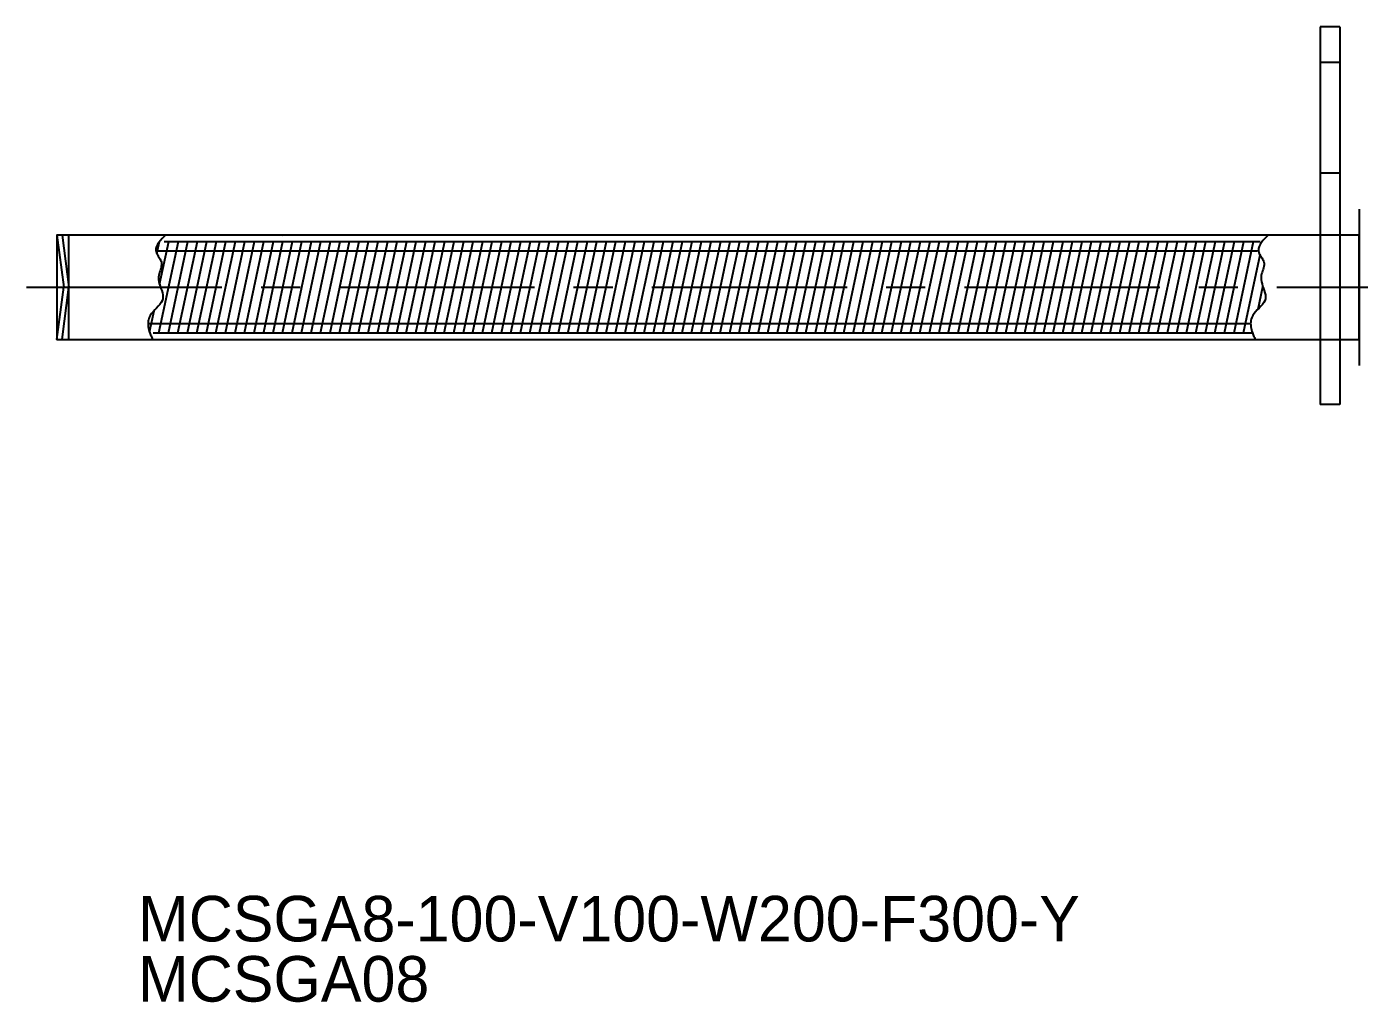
# Model space of a CAD drawing. Extents: x 54 to 435, y 204 to 284.
# Drawn here: x 53.9 to 156.2, y 203.6 to 278.5 of the extents above; entities that cross this region are included whole.
import ezdxf

# ---------------------------------------------------------------- set-up
doc = ezdxf.new("R2010")
doc.units = 0
doc.header["$LTSCALE"] = 12
doc.linetypes.add('CENTER', pattern=[2, 1.25, -0.25, 0.25, -0.25])
doc.linetypes.add('DASHED', pattern=[0.75, 0.5, -0.25])
doc.layers.get('0').update_dxf_attribs({"linetype": 'CONTINUOUS'})
doc.layers.add('CENTER', color=1, linetype='CENTER')

msp = doc.modelspace()

# ---------------------------------------------------------------- linework, layer by layer
at = {"color": 7, "linetype": 'CONTINUOUS'}
for p, q in [((153.22, 278.54), (153.22, 249.54)), ((154.72, 278.54), (153.22, 278.54)), ((154.72, 278.54), (154.72, 249.54)), ((156.22, 264.54), (156.22, 252.54)), ((56.22, 262.54), (56.75, 258.54)), ((56.63, 262.54), (57.15, 258.54)), ((57.15, 254.54), (57.15, 262.54)), ((56.22, 254.54), (56.75, 258.54)), ((56.63, 254.54), (57.15, 258.54)), ((154.72, 249.54), (153.22, 249.54))]:
    msp.add_line(p, q, dxfattribs=at)
at = {"color": 3, "linetype": 'DASHED'}
for p, q in [((154.72, 275.79), (153.22, 275.79)), ((154.72, 267.29), (153.22, 267.29))]:
    msp.add_line(p, q, dxfattribs=at)
at = {"color": 3, "linetype": 'CONTINUOUS'}
for p, q in [((63.89, 261.13), (64.09, 262.05)), ((64.05, 255.05), (65.55, 262.05)), ((64.11, 258.74), (64.82, 262.05)), ((64.47, 262.05), (148.6, 262.05)), ((64.78, 255.05), (66.28, 262.05)), ((65.51, 255.05), (67.01, 262.05)), ((66.24, 255.05), (67.74, 262.05)), ((66.97, 255.05), (68.47, 262.05)), ((67.71, 255.05), (69.2, 262.05)), ((68.43, 255.04), (69.93, 262.05)), ((69.17, 255.05), (70.66, 262.05)), ((69.9, 255.05), (71.39, 262.05)), ((70.63, 255.05), (72.12, 262.05)), ((71.36, 255.05), (72.85, 262.05)), ((72.1, 255.09), (73.58, 262.05)), ((72.82, 255.05), (74.31, 262.05)), ((73.55, 255.05), (75.04, 262.05)), ((73.56, 262.42), (73.57, 262.42)), ((74.28, 255.05), (75.77, 262.05)), ((75.01, 255.05), (76.5, 262.05)), ((75.74, 255.05), (77.23, 262.05)), ((76.47, 255.05), (77.97, 262.05)), ((77.2, 255.04), (78.7, 262.05)), ((77.93, 255.05), (79.43, 262.05)), ((78.66, 255.05), (80.16, 262.05)), ((79.39, 255.05), (80.89, 262.05)), ((80.12, 255.05), (81.62, 262.05)), ((80.86, 255.09), (82.35, 262.05)), ((81.58, 255.05), (83.08, 262.05)), ((82.32, 255.05), (83.81, 262.05)), ((83.04, 255.05), (84.54, 262.05)), ((83.78, 255.05), (85.27, 262.05)), ((84.5, 255.04), (86, 262.05)), ((85.24, 255.05), (86.73, 262.05)), ((85.97, 255.05), (87.46, 262.05)), ((86.7, 255.05), (88.19, 262.05)), ((87.43, 255.05), (88.92, 262.05)), ((88.17, 255.09), (89.65, 262.05)), ((88.89, 255.05), (90.38, 262.05)), ((89.62, 255.05), (91.11, 262.05)), ((90.35, 255.05), (91.84, 262.05)), ((91.08, 255.05), (92.58, 262.05)), ((91.81, 255.04), (93.31, 262.05)), ((92.54, 255.05), (94.04, 262.05)), ((93.27, 255.05), (94.77, 262.05)), ((94, 255.05), (95.5, 262.05)), ((94.73, 255.05), (96.23, 262.05)), ((95.47, 255.09), (96.96, 262.05)), ((96.19, 255.05), (97.69, 262.05)), ((96.93, 255.05), (98.42, 262.05)), ((97.65, 255.05), (99.15, 262.05)), ((98.39, 255.05), (99.88, 262.05)), ((99.11, 255.04), (100.61, 262.05)), ((99.85, 255.05), (101.34, 262.05)), ((100.58, 255.05), (102.07, 262.05)), ((101.31, 255.05), (102.8, 262.05)), ((102.04, 255.05), (103.53, 262.05)), ((102.78, 255.09), (104.26, 262.05)), ((103.5, 255.05), (104.99, 262.05)), ((104.23, 255.05), (105.72, 262.05)), ((104.96, 255.05), (106.45, 262.05)), ((105.69, 255.05), (107.19, 262.05)), ((106.42, 255.04), (107.92, 262.05)), ((107.15, 255.05), (108.65, 262.05)), ((107.88, 255.05), (109.38, 262.05)), ((108.61, 255.05), (110.11, 262.05)), ((109.34, 255.05), (110.84, 262.05)), ((110.08, 255.09), (111.57, 262.05)), ((110.8, 255.05), (112.3, 262.05)), ((111.54, 255.05), (113.03, 262.05)), ((112.26, 255.05), (113.76, 262.05)), ((113, 255.05), (114.49, 262.05)), ((113.72, 255.04), (115.22, 262.05)), ((114.46, 255.05), (115.95, 262.05)), ((115.19, 255.05), (116.68, 262.05)), ((115.92, 255.05), (117.41, 262.05)), ((116.65, 255.05), (118.14, 262.05)), ((117.39, 255.09), (118.87, 262.05)), ((118.11, 255.05), (119.6, 262.05)), ((118.84, 255.05), (120.33, 262.05)), ((119.57, 255.05), (121.06, 262.05)), ((120.3, 255.05), (121.8, 262.05)), ((121.03, 255.04), (122.53, 262.05)), ((121.76, 255.05), (123.26, 262.05)), ((122.49, 255.05), (123.99, 262.05)), ((123.22, 255.05), (124.72, 262.05)), ((123.95, 255.05), (125.45, 262.05)), ((124.69, 255.09), (126.18, 262.05)), ((125.41, 255.05), (126.91, 262.05)), ((126.14, 255.05), (127.64, 262.05)), ((126.87, 255.05), (128.37, 262.05)), ((127.61, 255.05), (129.1, 262.05)), ((128.33, 255.04), (129.83, 262.05)), ((129.07, 255.05), (130.56, 262.05)), ((129.8, 255.05), (131.29, 262.05)), ((130.53, 255.05), (132.02, 262.05)), ((131.26, 255.05), (132.75, 262.05)), ((132, 255.09), (133.48, 262.05)), ((132.72, 255.05), (134.21, 262.05)), ((133.45, 255.05), (134.94, 262.05)), ((134.18, 255.05), (135.67, 262.05)), ((134.91, 255.05), (136.4, 262.05)), ((135.64, 255.05), (137.14, 262.05)), ((136.37, 255.05), (137.87, 262.05)), ((137.1, 255.04), (138.6, 262.05)), ((137.83, 255.05), (139.33, 262.05)), ((138.56, 255.05), (140.06, 262.05)), ((139.29, 255.05), (140.79, 262.05)), ((140.02, 255.05), (141.52, 262.05)), ((140.76, 255.09), (142.25, 262.05)), ((141.49, 255.05), (142.98, 262.05)), ((142.22, 255.05), (143.71, 262.05)), ((142.95, 255.05), (144.44, 262.05)), ((143.68, 255.05), (145.17, 262.05)), ((144.41, 255.05), (145.9, 262.05)), ((145.14, 255.05), (146.63, 262.05)), ((145.86, 255.04), (147.36, 262.05)), ((146.6, 255.05), (148.09, 262.05)), ((63.89, 261.33), (148.41, 261.33)), ((147.33, 255.05), (148.6, 261.02)), ((148.45, 256.86), (148.81, 258.58)), ((63.33, 255.09), (63.68, 256.74)), ((63.26, 255.75), (147.87, 255.75)), ((63.62, 255.04), (148.01, 255.04))]:
    msp.add_line(p, q, dxfattribs=at)
at = {"color": 7, "linetype": 'CONTINUOUS'}
for points in [[(153.22, 262.54), (56.22, 262.54), (56.22, 254.54), (153.22, 254.54)], [(154.72, 254.54), (156.22, 254.54), (156.22, 262.54), (154.72, 262.54)]]:
    msp.add_lwpolyline(points, dxfattribs=at)
at = {"color": 3, "linetype": 'CONTINUOUS', "flags": 128}
for points in [[(64.57, 262.54), (64.47, 262.44), (64.31, 262.29), (64.17, 262.13), (64.05, 261.98), (63.94, 261.82), (63.87, 261.67), (63.83, 261.51), (63.82, 261.36), (63.86, 261.2), (63.89, 261.13), (63.93, 261.06), (63.97, 260.99), (64.01, 260.92), (64.06, 260.85), (64.11, 260.77), (64.15, 260.7), (64.19, 260.63), (64.22, 260.55), (64.25, 260.48), (64.26, 260.37), (64.26, 260.26), (64.24, 260.14), (64.22, 260.03), (64.18, 259.91), (64.14, 259.79), (64.1, 259.68), (64.07, 259.56), (64.04, 259.44), (64.02, 259.31), (64.03, 259.14), (64.05, 258.96), (64.1, 258.79), (64.15, 258.62), (64.21, 258.45), (64.27, 258.28), (64.32, 258.11), (64.36, 257.95), (64.37, 257.8), (64.36, 257.65), (64.31, 257.5), (64.23, 257.36), (64.13, 257.22), (64.01, 257.08), (63.88, 256.94), (63.74, 256.81), (63.61, 256.66), (63.49, 256.52), (63.38, 256.37), (63.3, 256.21), (63.27, 256.1), (63.24, 255.98), (63.23, 255.87), (63.22, 255.75), (63.23, 255.63), (63.24, 255.51), (63.26, 255.39), (63.29, 255.27), (63.32, 255.16), (63.36, 255.04), (63.39, 254.97), (63.42, 254.89), (63.45, 254.82), (63.48, 254.74), (63.51, 254.67), (63.55, 254.6), (63.58, 254.54)], [(149.22, 262.54), (149.12, 262.44), (148.96, 262.29), (148.82, 262.13), (148.7, 261.98), (148.6, 261.82), (148.52, 261.67), (148.48, 261.51), (148.47, 261.36), (148.51, 261.2), (148.54, 261.13), (148.58, 261.06), (148.62, 260.99), (148.67, 260.92), (148.71, 260.85), (148.76, 260.77), (148.8, 260.7), (148.84, 260.63), (148.87, 260.55), (148.9, 260.48), (148.91, 260.37), (148.91, 260.26), (148.9, 260.14), (148.87, 260.03), (148.83, 259.91), (148.79, 259.79), (148.75, 259.68), (148.72, 259.56), (148.69, 259.44), (148.68, 259.31), (148.68, 259.14), (148.7, 258.96), (148.75, 258.79), (148.8, 258.62), (148.86, 258.45), (148.92, 258.28), (148.97, 258.11), (149.01, 257.95), (149.02, 257.8), (149.01, 257.65), (148.96, 257.5), (148.88, 257.36), (148.78, 257.22), (148.66, 257.08), (148.53, 256.94), (148.39, 256.81), (148.26, 256.66), (148.14, 256.52), (148.04, 256.37), (147.96, 256.21), (147.92, 256.1), (147.89, 255.98), (147.88, 255.87), (147.87, 255.75), (147.88, 255.63), (147.89, 255.51), (147.91, 255.39), (147.94, 255.27), (147.97, 255.16), (148.01, 255.04), (148.04, 254.97), (148.07, 254.89), (148.1, 254.82), (148.13, 254.74), (148.17, 254.67), (148.2, 254.6), (148.23, 254.54)]]:
    msp.add_lwpolyline(points, dxfattribs=at)
at = {"color": 3, "linetype": 'DASHED'}
for points in [[(154.72, 262.54), (153.22, 262.54)], [(153.22, 254.54), (154.72, 254.54)]]:
    msp.add_lwpolyline(points, dxfattribs=at)
at = {"layer": 'CENTER', "color": 1}
msp.add_line((53.9, 258.54), (201.72, 258.54), dxfattribs=at)

# ---------------------------------------------------------------- texts
at = {"color": 7, "linetype": 'CONTINUOUS'}
for s, p in [('MCSGA8-100-V100-W200-F300-Y', (62.45, 208.32)), ('MCSGA08', (62.45, 203.7))]:
    msp.add_text(s, height=3.5, dxfattribs=at).set_placement(p)

doc.saveas('drawing.dxf')
